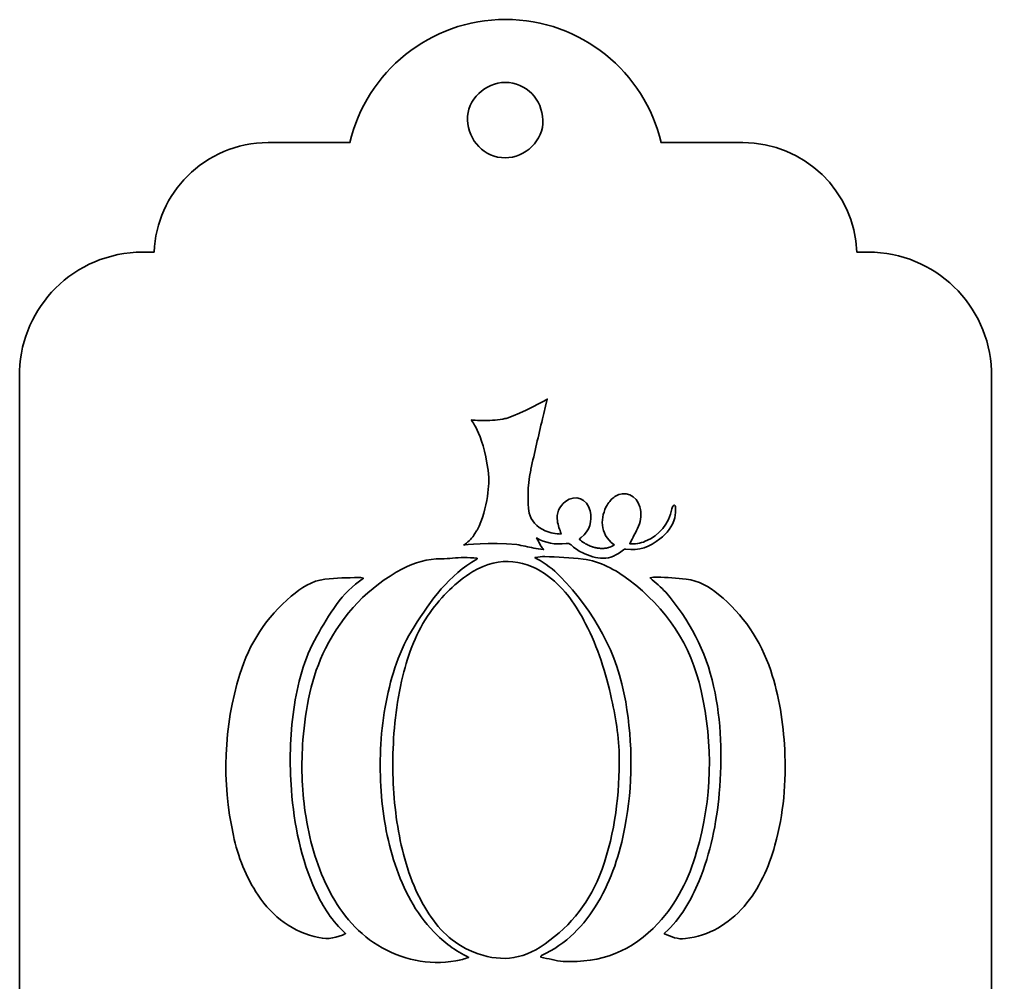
# Model space of a CAD drawing. Extents: x 98 to 852, y -1045 to 288.
# Drawn here: x 98 to 852, y -460 to 288 of the extents above; entities that cross this region are included whole.
import ezdxf

# ---------------------------------------------------------------- set-up
doc = ezdxf.new("R2010")
doc.units = 0
doc.header["$MEASUREMENT"] = 0
doc.layers.add('Layer 1', color=7, linetype='Continuous', lineweight=0)

# ---------------------------------------------------------------- blocks, each defined once
blk = doc.blocks.new('Block_0')
at = {"layer": 'Layer 1', "color": 1, "lineweight": 35, "true_color": 0xff0000}
for points, knots in [([(852.28, 15.16), (850.42, 66.35), (808.33, 107.26), (756.72, 107.26), (756.72, 107.26), (747.81, 107.26), (747.81, 107.26), (745.96, 154.56), (707.04, 192.29), (659.31, 192.29), (659.31, 192.29), (595.82, 192.29), (595.82, 192.29), (583, 247.12), (533.83, 287.94), (475.07, 287.94), (416.33, 287.94), (367.16, 247.12), (354.34, 192.29), (354.34, 192.29), (290.85, 192.29), (290.85, 192.29), (266.4, 192.29), (244.24, 182.36), (228.22, 166.35), (213.01, 151.12), (203.29, 130.29), (202.36, 107.26), (202.36, 107.26), (193.45, 107.26), (193.45, 107.26), (167.01, 107.26), (143.12, 96.56), (125.8, 79.24), (109.26, 62.69), (98.78, 40.17), (97.88, 15.16), (97.83, 13.98), (97.8, 12.82), (97.8, 11.62), (97.8, 11.62), (97.8, -1003.39), (97.8, -1003.39), (97.8, -1026.31), (116.34, -1044.88), (139.26, -1044.88), (139.26, -1044.88), (810.9, -1044.88), (810.9, -1044.88), (833.82, -1044.88), (852.36, -1026.31), (852.36, -1003.39), (852.36, -1003.39), (852.36, 11.62), (852.36, 11.62), (852.36, 12.82), (852.33, 13.98), (852.28, 15.16)], [0, 0, 0, 0, 1, 1, 1, 2, 2, 2, 3, 3, 3, 4, 4, 4, 5, 5, 5, 6, 6, 6, 7, 7, 7, 8, 8, 8, 9, 9, 9, 10, 10, 10, 11, 11, 11, 12, 12, 12, 13, 13, 13, 14, 14, 14, 15, 15, 15, 16, 16, 16, 17, 17, 17, 18, 18, 18, 19, 19, 19, 19]), ([(474.91, 239.08), (491.32, 239.08), (503.48, 225.65), (504.17, 209.78), (504.88, 193.97), (490.21, 180.49), (474.91, 180.49), (458.47, 180.49), (446.3, 193.92), (445.61, 209.78), (444.9, 225.6), (459.59, 239.08), (474.91, 239.08)], [0, 0, 0, 0, 1, 1, 1, 2, 2, 2, 3, 3, 3, 4, 4, 4, 4]), ([(450.42, -112.63), (450.44, -112.62), (450.45, -112.61), (450.45, -112.58), (450.63, -112.08), (450.91, -111.57), (451.28, -111.07), (451.89, -110.25), (452.47, -109.42), (453, -108.57), (462.07, -92.31), (462.18, -68.89), (462.18, -67.8), (462.18, -67.77), (462.18, -67.76), (462.18, -67.76), (462.18, -67.76), (462.18, -67.75), (462.18, -67.75), (459.1, -35.6), (448.49, -23.05), (448.49, -23.05), (448.49, -23.05), (449.09, -23.1), (450.15, -23.17), (451.73, -23.26), (454.33, -23.39), (457.42, -23.41), (462.07, -23.46), (467.83, -23.28), (472.8, -22.44), (472.88, -22.43), (472.95, -22.42), (473.03, -22.39), (474.13, -22.15), (475.22, -21.87), (476.3, -21.57), (487.84, -18.05), (507.44, -6.87), (507.44, -6.87), (507.44, -6.87), (506.1, -12.43), (506.1, -12.43), (506.1, -12.43), (504.78, -17.89), (504.78, -17.89), (504.78, -17.89), (503.72, -22.27), (503.72, -22.27), (500.71, -35.28), (497.64, -48.27), (494.8, -61.32), (494.75, -61.53), (494.7, -61.74), (494.67, -61.95), (492.02, -75.17), (492.12, -86.28), (493.48, -95.28), (494.97, -101.33), (499.1, -105.9), (505.89, -108.98), (509.86, -110.78), (514.04, -111.59), (518.27, -111.57), (517.2, -108.02), (515.83, -104.83), (515.33, -101.51), (514.4, -95.33), (516.77, -90.18), (521.67, -86.36), (529.13, -80.54), (538.6, -84.01), (540.73, -93.45), (542.59, -101.68), (540.53, -108.8), (533.76, -114.24), (533.27, -114.64), (532.79, -115.04), (532.31, -115.45), (533.49, -116.61), (534.8, -117.65), (536.19, -118.54), (536.33, -118.64), (536.47, -118.72), (536.61, -118.8), (536.78, -118.91), (536.95, -119), (537.12, -119.1), (537.38, -119.25), (537.63, -119.41), (537.9, -119.56), (538.21, -119.72), (538.52, -119.88), (538.83, -120.04), (538.84, -120.04), (538.85, -120.04), (538.86, -120.05), (538.9, -120.07), (538.94, -120.09), (538.98, -120.11), (538.98, -120.11), (538.98, -120.11), (538.99, -120.11), (538.99, -120.11), (538.99, -120.12), (538.99, -120.12), (539, -120.12), (539, -120.12), (539, -120.12), (539.01, -120.12), (539.02, -120.13), (539.03, -120.13), (539.06, -120.15), (539.08, -120.16), (539.12, -120.17), (539.7, -120.45), (540.28, -120.71), (540.88, -120.94), (540.93, -120.97), (540.99, -120.99), (541.04, -121.01), (541.04, -121.01), (541.04, -121.01), (541.05, -121.01), (541.06, -121.01), (541.07, -121.02), (541.08, -121.02), (541.08, -121.02), (541.12, -121.03), (541.12, -121.03), (541.12, -121.04), (541.14, -121.04), (541.16, -121.05), (541.16, -121.05), (541.16, -121.05), (541.17, -121.06), (541.18, -121.06), (541.19, -121.06), (541.2, -121.07), (541.21, -121.07), (541.22, -121.07), (541.24, -121.08), (541.39, -121.14), (541.55, -121.2), (541.7, -121.25), (541.77, -121.27), (541.83, -121.3), (541.89, -121.32), (541.9, -121.32), (541.91, -121.33), (541.93, -121.33), (541.94, -121.33), (541.94, -121.33), (541.95, -121.34), (542.05, -121.38), (542.17, -121.41), (542.28, -121.45), (542.29, -121.45), (542.29, -121.45), (542.3, -121.46), (542.58, -121.55), (542.86, -121.64), (543.14, -121.72), (543.15, -121.72), (543.15, -121.73), (543.16, -121.73), (543.16, -121.73), (543.26, -121.76), (543.26, -121.76), (543.27, -121.76), (543.28, -121.77), (543.29, -121.77), (543.29, -121.77), (543.3, -121.77), (543.3, -121.77), (543.33, -121.77), (543.36, -121.78), (543.39, -121.79), (543.43, -121.81), (543.48, -121.82), (543.52, -121.83), (543.52, -121.83), (543.53, -121.83), (543.53, -121.83), (543.68, -121.87), (543.83, -121.91), (543.99, -121.95), (544, -121.96), (544, -121.96), (544.02, -121.96), (544.02, -121.96), (544.03, -121.96), (544.04, -121.96), (544.05, -121.97), (544.07, -121.97), (544.08, -121.97), (544.08, -121.97), (544.1, -121.98), (544.1, -121.98), (544.15, -122), (544.2, -122), (544.25, -122.02), (544.39, -122.06), (544.54, -122.09), (544.68, -122.12), (544.69, -122.12), (544.69, -122.12), (544.69, -122.12), (544.81, -122.15), (544.93, -122.18), (545.06, -122.2), (545.1, -122.21), (545.13, -122.22), (545.17, -122.23), (545.34, -122.27), (545.51, -122.31), (545.68, -122.34), (545.68, -122.34), (545.73, -122.34), (545.73, -122.34), (545.73, -122.34), (545.73, -122.34), (545.74, -122.35), (545.74, -122.35), (545.74, -122.35), (545.75, -122.35), (545.75, -122.35), (545.75, -122.35), (545.76, -122.35), (545.76, -122.35), (545.79, -122.35), (545.79, -122.35), (545.8, -122.36), (545.81, -122.36), (545.82, -122.36), (545.83, -122.36), (545.85, -122.36), (545.87, -122.37), (545.87, -122.37), (545.87, -122.37), (545.88, -122.37), (545.88, -122.37), (545.89, -122.37), (545.89, -122.37), (545.9, -122.37), (545.91, -122.37), (545.93, -122.38), (545.93, -122.38), (545.96, -122.38), (545.96, -122.38), (545.96, -122.39), (545.96, -122.39), (545.97, -122.39), (545.97, -122.39), (546.01, -122.39), (546.01, -122.39), (546.02, -122.39), (546.03, -122.4), (546.03, -122.4), (546.03, -122.4), (546.06, -122.4), (546.06, -122.4), (546.08, -122.41), (546.09, -122.41), (546.11, -122.41), (546.13, -122.41), (546.14, -122.41), (546.16, -122.42), (546.22, -122.43), (546.27, -122.44), (546.33, -122.44), (546.43, -122.46), (546.53, -122.48), (546.63, -122.49), (546.63, -122.49), (546.64, -122.49), (546.64, -122.49), (546.73, -122.51), (546.83, -122.52), (546.92, -122.54), (547.03, -122.55), (547.15, -122.57), (547.26, -122.58), (547.32, -122.59), (547.37, -122.59), (547.43, -122.6), (547.45, -122.6), (547.46, -122.61), (547.48, -122.6), (547.48, -122.6), (547.48, -122.6), (547.49, -122.61), (547.6, -122.62), (547.7, -122.63), (547.81, -122.64), (547.82, -122.64), (547.82, -122.64), (547.82, -122.64), (547.86, -122.64), (547.89, -122.65), (547.93, -122.65), (547.98, -122.66), (548.03, -122.66), (548.08, -122.67), (548.1, -122.67), (548.1, -122.67), (548.11, -122.67), (548.11, -122.67), (548.12, -122.67), (548.12, -122.67), (548.14, -122.67), (548.16, -122.67), (548.18, -122.68), (548.3, -122.69), (548.41, -122.69), (548.52, -122.71), (548.53, -122.7), (548.54, -122.7), (548.55, -122.71), (548.55, -122.71), (548.64, -122.71), (548.64, -122.71), (548.69, -122.72), (548.74, -122.72), (548.79, -122.72), (548.8, -122.72), (548.8, -122.72), (548.8, -122.72), (548.81, -122.72), (548.82, -122.73), (548.84, -122.73), (548.84, -122.73), (548.87, -122.73), (548.87, -122.73), (548.87, -122.73), (548.88, -122.73), (548.89, -122.73), (548.89, -122.73), (548.93, -122.73), (548.93, -122.73), (549.23, -122.75), (549.47, -122.75), (549.72, -122.76), (549.73, -122.76), (549.73, -122.76), (549.74, -122.76), (549.74, -122.76), (549.74, -122.76), (549.75, -122.76), (549.76, -122.76), (549.76, -122.76), (549.77, -122.76), (549.77, -122.76), (549.77, -122.76), (549.78, -122.76), (549.78, -122.76), (550.12, -122.76), (550.12, -122.76), (550.33, -122.76), (550.53, -122.76), (550.73, -122.75), (550.73, -122.75), (550.78, -122.75), (550.78, -122.75), (550.79, -122.75), (550.8, -122.75), (550.8, -122.75), (550.8, -122.75), (550.84, -122.75), (550.84, -122.75), (550.84, -122.75), (550.84, -122.75), (550.85, -122.75), (550.93, -122.74), (551, -122.74), (551.08, -122.74), (551.09, -122.74), (551.1, -122.74), (551.1, -122.74), (551.1, -122.74), (551.11, -122.74), (551.11, -122.74), (551.12, -122.74), (551.12, -122.74), (551.13, -122.74), (551.14, -122.74), (551.14, -122.74), (551.15, -122.74), (551.15, -122.73), (551.15, -122.73), (551.15, -122.73), (551.28, -122.73), (551.41, -122.71), (551.53, -122.71), (551.53, -122.71), (551.54, -122.71), (551.54, -122.71), (551.58, -122.71), (551.62, -122.7), (551.66, -122.7), (551.66, -122.7), (551.7, -122.7), (551.7, -122.7), (551.83, -122.69), (551.97, -122.67), (552.1, -122.66), (552.15, -122.65), (552.2, -122.65), (552.25, -122.64), (552.31, -122.64), (552.36, -122.63), (552.42, -122.62), (552.42, -122.62), (552.45, -122.62), (552.45, -122.62), (552.51, -122.61), (552.57, -122.61), (552.64, -122.6), (552.64, -122.6), (552.64, -122.6), (552.65, -122.6), (552.67, -122.59), (552.7, -122.59), (552.72, -122.59), (552.76, -122.58), (552.81, -122.58), (552.85, -122.57), (552.88, -122.57), (552.91, -122.56), (552.93, -122.56), (552.95, -122.56), (552.96, -122.56), (552.96, -122.56), (552.96, -122.56), (552.97, -122.56), (552.97, -122.56), (552.99, -122.56), (553.01, -122.55), (553.02, -122.55), (553.02, -122.55), (553.03, -122.55), (553.03, -122.55), (553.04, -122.55), (553.05, -122.54), (553.06, -122.54), (553.06, -122.54), (553.06, -122.55), (553.06, -122.55), (553.13, -122.54), (553.19, -122.53), (553.26, -122.51), (553.32, -122.5), (553.39, -122.49), (553.45, -122.48), (553.61, -122.45), (553.79, -122.42), (553.95, -122.39), (553.96, -122.39), (553.97, -122.38), (553.98, -122.38), (553.98, -122.38), (553.99, -122.38), (553.99, -122.38), (554.04, -122.37), (554.08, -122.36), (554.13, -122.35), (554.13, -122.35), (554.14, -122.35), (554.14, -122.34), (554.15, -122.34), (554.15, -122.34), (554.15, -122.34), (554.16, -122.34), (554.16, -122.34), (554.16, -122.34), (554.43, -122.28), (554.69, -122.22), (554.95, -122.15), (554.96, -122.15), (554.97, -122.15), (554.99, -122.14), (556.6, -121.7), (558.08, -121.03), (559.37, -120.1), (559.36, -120.07), (559.36, -120.04), (559.35, -120), (559.33, -119.87), (559.32, -119.71), (559.24, -119.66), (547.7, -111.56), (548.74, -97.9), (554.01, -89.1), (555.52, -86.58), (557.64, -84.13), (560.05, -82.49), (567.5, -77.45), (576.93, -81.49), (579.41, -90.49), (580.83, -95.64), (580.3, -100.73), (578.29, -105.52), (576.35, -110.13), (573.83, -114.48), (571.51, -119.07), (575.47, -119.6), (579.65, -118.87), (583.61, -117.19), (594.89, -112.4), (601.58, -103.76), (604.29, -91.91), (604.4, -91.44), (604.35, -90.9), (604.59, -90.51), (604.93, -89.93), (605.46, -89.46), (605.92, -88.94), (606.34, -89.52), (607.15, -90.11), (607.13, -90.68), (607.07, -93.45), (607.18, -96.32), (606.5, -98.96), (604.74, -105.81), (600.35, -111.01), (594.96, -115.32), (587.24, -121.5), (578.66, -125.03), (568.51, -123.28), (567.89, -123.17), (567, -123.34), (566.56, -123.74), (556.48, -133), (545.55, -131.41), (534.51, -126.04), (531.4, -124.53), (528.64, -122.22), (525.93, -120.02), (524.68, -119), (523.67, -118.75), (522.11, -118.94), (513.56, -119.96), (505.84, -118.61), (499.17, -114.6), (499.48, -115.26), (499.79, -115.89), (500.09, -116.48), (502.24, -120.71), (504.15, -123.1), (504.6, -123.63), (504.66, -123.72), (504.69, -123.75), (504.69, -123.75), (504.53, -123.7), (504.37, -123.65), (504.19, -123.61), (501.85, -123.44), (499.46, -123.07), (497, -122.52), (492.62, -121.54), (488.22, -120.55), (483.75, -119.8), (462.8, -117.73), (442.71, -120.14), (442.71, -120.14), (445.73, -118.19), (448.27, -115.61), (450.42, -112.63)], [0, 0, 0, 0, 1, 1, 1, 2, 2, 2, 3, 3, 3, 4, 4, 4, 5, 5, 5, 6, 6, 6, 7, 7, 7, 8, 8, 8, 9, 9, 9, 10, 10, 10, 11, 11, 11, 12, 12, 12, 13, 13, 13, 14, 14, 14, 15, 15, 15, 16, 16, 16, 17, 17, 17, 18, 18, 18, 19, 19, 19, 20, 20, 20, 21, 21, 21, 22, 22, 22, 23, 23, 23, 24, 24, 24, 25, 25, 25, 26, 26, 26, 27, 27, 27, 28, 28, 28, 29, 29, 29, 30, 30, 30, 31, 31, 31, 32, 32, 32, 33, 33, 33, 34, 34, 34, 35, 35, 35, 36, 36, 36, 37, 37, 37, 38, 38, 38, 39, 39, 39, 40, 40, 40, 41, 41, 41, 42, 42, 42, 43, 43, 43, 44, 44, 44, 45, 45, 45, 46, 46, 46, 47, 47, 47, 48, 48, 48, 49, 49, 49, 50, 50, 50, 51, 51, 51, 52, 52, 52, 53, 53, 53, 54, 54, 54, 55, 55, 55, 56, 56, 56, 57, 57, 57, 58, 58, 58, 59, 59, 59, 60, 60, 60, 61, 61, 61, 62, 62, 62, 63, 63, 63, 64, 64, 64, 65, 65, 65, 66, 66, 66, 67, 67, 67, 68, 68, 68, 69, 69, 69, 70, 70, 70, 71, 71, 71, 72, 72, 72, 73, 73, 73, 74, 74, 74, 75, 75, 75, 76, 76, 76, 77, 77, 77, 78, 78, 78, 79, 79, 79, 80, 80, 80, 81, 81, 81, 82, 82, 82, 83, 83, 83, 84, 84, 84, 85, 85, 85, 86, 86, 86, 87, 87, 87, 88, 88, 88, 89, 89, 89, 90, 90, 90, 91, 91, 91, 92, 92, 92, 93, 93, 93, 94, 94, 94, 95, 95, 95, 96, 96, 96, 97, 97, 97, 98, 98, 98, 99, 99, 99, 100, 100, 100, 101, 101, 101, 102, 102, 102, 103, 103, 103, 104, 104, 104, 105, 105, 105, 106, 106, 106, 107, 107, 107, 108, 108, 108, 109, 109, 109, 110, 110, 110, 111, 111, 111, 112, 112, 112, 113, 113, 113, 114, 114, 114, 115, 115, 115, 116, 116, 116, 117, 117, 117, 118, 118, 118, 119, 119, 119, 120, 120, 120, 121, 121, 121, 122, 122, 122, 123, 123, 123, 124, 124, 124, 125, 125, 125, 126, 126, 126, 127, 127, 127, 128, 128, 128, 129, 129, 129, 130, 130, 130, 131, 131, 131, 132, 132, 132, 133, 133, 133, 134, 134, 134, 135, 135, 135, 136, 136, 136, 137, 137, 137, 138, 138, 138, 139, 139, 139, 140, 140, 140, 141, 141, 141, 142, 142, 142, 143, 143, 143, 144, 144, 144, 145, 145, 145, 146, 146, 146, 147, 147, 147, 148, 148, 148, 149, 149, 149, 150, 150, 150, 151, 151, 151, 152, 152, 152, 153, 153, 153, 154, 154, 154, 155, 155, 155, 156, 156, 156, 157, 157, 157, 158, 158, 158, 159, 159, 159, 160, 160, 160, 161, 161, 161, 162, 162, 162, 163, 163, 163, 164, 164, 164, 165, 165, 165, 166, 166, 166, 167, 167, 167, 168, 168, 168, 169, 169, 169, 170, 170, 170, 171, 171, 171, 172, 172, 172, 173, 173, 173, 174, 174, 174, 175, 175, 175, 176, 176, 176, 177, 177, 177, 178, 178, 178, 179, 179, 179, 180, 180, 180, 181, 181, 181, 182, 182, 182, 183, 183, 183, 184, 184, 184, 185, 185, 185, 186, 186, 186, 187, 187, 187, 188, 188, 188, 189, 189, 189, 189]), ([(446.95, -434.74), (431.51, -427.71), (420.79, -415.54), (412.35, -401.19), (402.25, -384.02), (396.5, -365.26), (392.7, -345.84), (388.93, -326.59), (387.5, -307.14), (387.61, -285.95), (388, -265.37), (390.05, -243.38), (395.4, -221.79), (399.75, -204.25), (405.87, -187.45), (416.54, -172.61), (425.66, -159.93), (436.33, -148.92), (449.78, -140.75), (470.83, -127.99), (492.01, -131.93), (508.5, -144.47), (521.28, -154.19), (530.04, -167.14), (537.26, -181.22), (546.76, -199.76), (553.04, -219.44), (557.47, -239.75), (561, -255.95), (563.61, -272.3), (563.41, -288.93), (563.07, -319.11), (559.22, -348.77), (548.02, -376.98), (538.75, -400.33), (523.01, -418.65), (501.92, -432.32), (484.1, -443.87), (465.59, -443.23), (446.95, -434.74)], [0, 0, 0, 0, 1, 1, 1, 2, 2, 2, 3, 3, 3, 4, 4, 4, 5, 5, 5, 6, 6, 6, 7, 7, 7, 8, 8, 8, 9, 9, 9, 10, 10, 10, 11, 11, 11, 12, 12, 12, 13, 13, 13, 13]), ([(436.63, -442.96), (414.91, -446.5), (394.62, -442.23), (375.93, -430.81), (358.31, -420.05), (346.21, -404.31), (337.1, -386.09), (327.89, -367.67), (322.63, -348.05), (319.66, -327.76), (316.93, -309.05), (316.37, -290.24), (317.84, -271.41), (319.77, -246.76), (324.22, -222.61), (335.42, -200.37), (348.86, -173.69), (368.66, -152.77), (395.1, -138.52), (404.49, -133.46), (414.59, -130.9), (425.35, -130.82), (431.15, -130.77), (436.93, -129.96), (442.73, -129.78), (446.14, -129.68), (449.56, -130.13), (452.98, -130.33), (452.96, -130.57), (452.95, -130.8), (452.93, -131.04), (431.14, -143.41), (417.19, -163.05), (404.16, -183.56), (392.74, -201.52), (386.38, -221.34), (382.4, -242.06), (378.24, -263.68), (377.05, -285.49), (378.28, -307.43), (379.45, -328.12), (382.82, -348.43), (389.4, -368.12), (395.9, -387.6), (405.07, -405.58), (419.46, -420.54), (427.26, -428.66), (436.24, -435.14), (446.61, -440.39), (443.29, -441.26), (440.01, -442.41), (436.63, -442.96)], [0, 0, 0, 0, 1, 1, 1, 2, 2, 2, 3, 3, 3, 4, 4, 4, 5, 5, 5, 6, 6, 6, 7, 7, 7, 8, 8, 8, 9, 9, 9, 10, 10, 10, 11, 11, 11, 12, 12, 12, 13, 13, 13, 14, 14, 14, 15, 15, 15, 16, 16, 16, 17, 17, 17, 17]), ([(519.95, -443.35), (514.08, -443.02), (508.3, -441.21), (502.48, -440.09), (502.49, -439.84), (502.49, -439.59), (502.5, -439.34), (502.71, -439.15), (502.88, -438.89), (503.12, -438.78), (522.35, -430.03), (536.17, -415.53), (546.75, -397.63), (557.45, -379.52), (563.88, -359.82), (567.78, -339.28), (573.94, -306.87), (573.92, -274.43), (568.4, -241.9), (561.94, -203.85), (544.05, -171.88), (517.43, -144.44), (512.16, -139.02), (506.18, -134.44), (499.48, -130.85), (499.16, -130.68), (498.88, -130.45), (497.96, -129.84), (500.91, -129.49), (503.21, -128.88), (505.48, -129.01), (515.42, -129.54), (525.41, -129.81), (535.27, -131.07), (548.67, -132.8), (560.26, -139.19), (570.89, -147.21), (599.9, -169.13), (619.04, -197.5), (626.94, -233.24), (636.23, -275.27), (635.59, -317.03), (623.45, -358.42), (617.42, -378.97), (608.19, -397.92), (593.54, -413.83), (573.72, -435.34), (549.01, -445.01), (519.95, -443.35)], [0, 0, 0, 0, 1, 1, 1, 2, 2, 2, 3, 3, 3, 4, 4, 4, 5, 5, 5, 6, 6, 6, 7, 7, 7, 8, 8, 8, 9, 9, 9, 10, 10, 10, 11, 11, 11, 12, 12, 12, 13, 13, 13, 14, 14, 14, 15, 15, 15, 16, 16, 16, 16]), ([(330.23, -424.93), (309.85, -420.54), (294.55, -409.01), (283.04, -392.02), (273.44, -377.86), (267.46, -362.13), (263.86, -345.55), (254.73, -303.46), (256.29, -261.69), (268.85, -220.48), (276.19, -196.39), (289.64, -176.15), (308.81, -159.81), (316.41, -153.33), (324.8, -147.87), (334.93, -146.65), (343.62, -145.61), (352.44, -145.62), (361.2, -145.25), (362.26, -145.2), (363.33, -145.62), (364.77, -145.9), (347.81, -157.41), (337.97, -173.97), (328.56, -190.9), (318.7, -208.64), (313.59, -227.87), (310.74, -247.8), (307.77, -268.54), (307.23, -289.37), (308.9, -310.25), (311.07, -337.38), (316.21, -363.83), (327.69, -388.73), (333.38, -401.08), (340.66, -412.36), (351, -421.8), (344.25, -425.07), (337.59, -426.52), (330.23, -424.93)], [0, 0, 0, 0, 1, 1, 1, 2, 2, 2, 3, 3, 3, 4, 4, 4, 5, 5, 5, 6, 6, 6, 7, 7, 7, 8, 8, 8, 9, 9, 9, 10, 10, 10, 11, 11, 11, 12, 12, 12, 13, 13, 13, 13]), ([(684.2, -353.16), (679.33, -370.55), (672.12, -386.82), (660.21, -400.66), (648.17, -414.64), (633.12, -423.28), (614.71, -425.74), (608.85, -426.52), (603.69, -424.22), (598.39, -422.04), (598.58, -421.69), (598.63, -421.45), (598.78, -421.31), (611.08, -410.13), (619.12, -396.13), (625.33, -380.96), (634.26, -359.14), (638.84, -336.29), (641, -312.9), (643.58, -284.99), (642.66, -257.24), (636.65, -229.79), (630.6, -202.23), (617.8, -178.04), (599.43, -156.79), (595.93, -152.75), (591.51, -149.5), (587.24, -145.64), (589.03, -145.42), (590.95, -144.9), (592.85, -145.01), (600.37, -145.41), (607.91, -145.73), (615.38, -146.59), (624.96, -147.7), (633.06, -152.43), (640.36, -158.42), (659.61, -174.18), (672.99, -194.05), (680.9, -217.6), (687.56, -237.45), (690.74, -257.95), (691.77, -278.8), (693.02, -303.97), (691.02, -328.83), (684.2, -353.16)], [0, 0, 0, 0, 1, 1, 1, 2, 2, 2, 3, 3, 3, 4, 4, 4, 5, 5, 5, 6, 6, 6, 7, 7, 7, 8, 8, 8, 9, 9, 9, 10, 10, 10, 11, 11, 11, 12, 12, 12, 13, 13, 13, 14, 14, 14, 15, 15, 15, 15])]:
    blk.add_open_spline(points, degree=3, knots=knots, dxfattribs=at)

msp = doc.modelspace()

# ---------------------------------------------------------------- block references
at = {"layer": 'Layer 1'}
msp.add_blockref('Block_0', (0, 0), dxfattribs=at)

doc.saveas('drawing.dxf')
